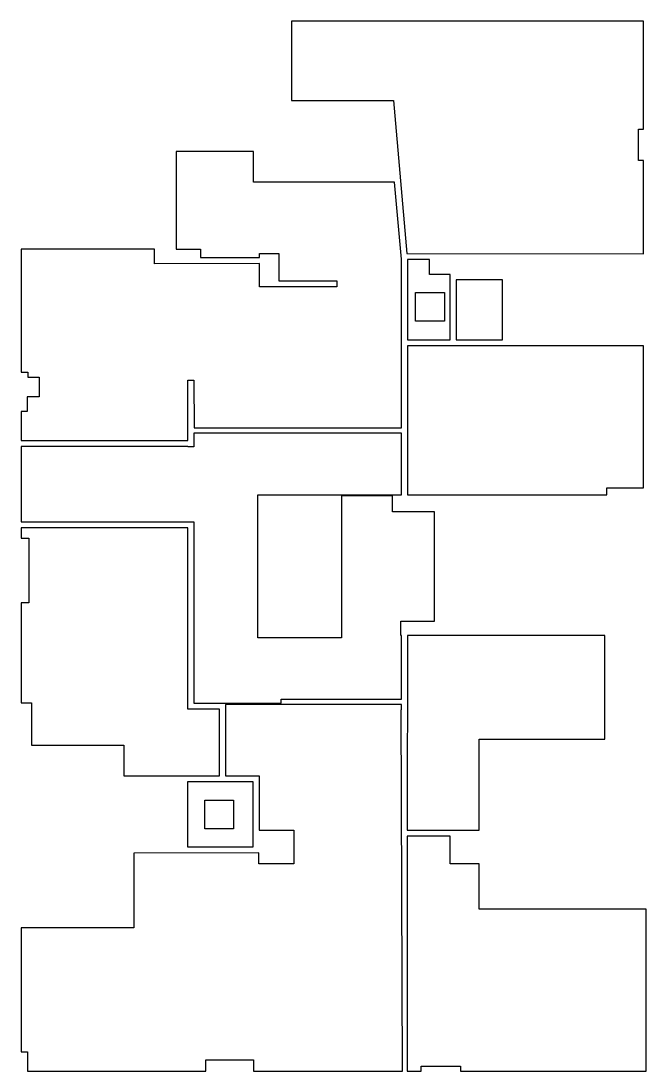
# Model space of a CAD drawing. Header units: metres. Extents: x 2550330 to 2563360, y 5160671 to 5182581.
import ezdxf

# ---------------------------------------------------------------- set-up
doc = ezdxf.new("R2010")
doc.units = ezdxf.units.M
doc.layers.add('AREE LEONARDO', color=5, linetype='Continuous')

msp = doc.modelspace()

# ---------------------------------------------------------------- linework, layer by layer
at = {"layer": 'AREE LEONARDO', "color": 5}
for points in [[(2555967, 5180922), (2558095, 5180922), (2558375, 5177731), (2563305, 5177721), (2563305, 5179671), (2563205, 5179671), (2563205, 5180321), (2563305, 5180321), (2563305, 5182581), (2555967, 5182581), (2555967, 5180922)], [(2555180, 5179217), (2555180, 5179856), (2553565, 5179856), (2553565, 5177821), (2554075, 5177821), (2554075, 5177649), (2555305, 5177649), (2555305, 5177731), (2555705, 5177731), (2555705, 5177156), (2556914, 5177156), (2556914, 5177031), (2555305, 5177031), (2555305, 5177524), (2553115, 5177511), (2553115, 5177821), (2550330, 5177821), (2550330, 5175251), (2550475, 5175251), (2550475, 5175151), (2550705, 5175151), (2550705, 5174741), (2550455, 5174741), (2550455, 5174431), (2550330, 5174431), (2550330, 5173831), (2553811, 5173831), (2553811, 5175089), (2553936, 5175089), (2553938, 5174092), (2558242, 5174092), (2558260, 5174092), (2558260, 5177612), (2558119, 5179217), (2555180, 5179217)], [(2559278, 5177291), (2558846, 5177291), (2558846, 5177606), (2558385, 5177606), (2558385, 5175926), (2559278, 5175926), (2559278, 5177291)], [(2560366, 5177179), (2559403, 5177179), (2559403, 5175926), (2560366, 5175926), (2560366, 5177179)], [(2558385, 5172691), (2562545, 5172691), (2562545, 5172841), (2563305, 5172841), (2563305, 5175801), (2558385, 5175801), (2558385, 5172691)], [(2550330, 5172131), (2553936, 5172131), (2553936, 5168349), (2554592, 5168349), (2555756, 5168349), (2555756, 5168431), (2558120, 5168431), (2558260, 5168431), (2558260, 5169761), (2558250, 5169761), (2558250, 5170061), (2558947, 5170061), (2558947, 5172341), (2558073, 5172341), (2558073, 5172671), (2557010, 5172671), (2557010, 5169711), (2555265, 5169711), (2555265, 5172691), (2558260, 5172691), (2558260, 5173978), (2555378, 5173978), (2553936, 5173978), (2553936, 5173694), (2553811, 5173694), (2553811, 5173706), (2550330, 5173706), (2550330, 5172131)], [(2553811, 5172006), (2550330, 5172006), (2550330, 5171791), (2550495, 5171791), (2550495, 5170441), (2550330, 5170441), (2550330, 5168351), (2550550, 5168351), (2550550, 5167531), (2550550, 5167469), (2552475, 5167469), (2552475, 5166831), (2554467, 5166831), (2554467, 5168224), (2553811, 5168224), (2553811, 5172006)], [(2558385, 5169761), (2558380, 5165696), (2559882, 5165696), (2559882, 5167596), (2562502, 5167596), (2562502, 5169761), (2558385, 5169761)], [(2550465, 5160671), (2554180, 5160671), (2554180, 5160901), (2555180, 5160901), (2555180, 5160671), (2558280, 5160671), (2558255, 5168208), (2558260, 5168208), (2558260, 5168317), (2558120, 5168317), (2555756, 5168317), (2554592, 5168317), (2554592, 5166831), (2555295, 5166831), (2555295, 5165696), (2556020, 5165696), (2556020, 5164996), (2555290, 5164996), (2555290, 5165221), (2552681, 5165216), (2552681, 5163658), (2550330, 5163658), (2550330, 5161071), (2550465, 5161071), (2550465, 5160671)], [(2553800, 5166706), (2553800, 5165346), (2555170, 5165346), (2555170, 5165746), (2555170, 5166706), (2553800, 5166706)], [(2559885, 5164996), (2559280, 5164996), (2559280, 5165571), (2558380, 5165571), (2558380, 5160671), (2558674, 5160671), (2558674, 5160771), (2559494, 5160771), (2559494, 5160671), (2563360, 5160671), (2563360, 5164051), (2559885, 5164051), (2559885, 5164996)]]:
    msp.add_lwpolyline(points, dxfattribs=at)
at = {"layer": 'AREE LEONARDO', "color": 1}
for points in [[(2558557, 5176918), (2559157, 5176918), (2559157, 5176318), (2558557, 5176318)], [(2554161, 5166326), (2554761, 5166326), (2554761, 5165726), (2554161, 5165726)]]:
    msp.add_lwpolyline(points, close=True, dxfattribs=at)

doc.saveas('drawing.dxf')
